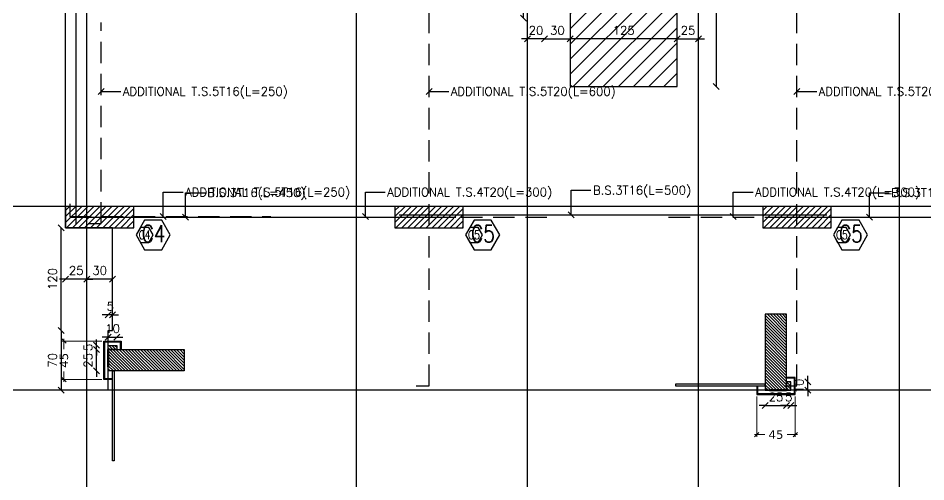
# Model space of a CAD drawing. Header units: inches. Extents: x -48 to 777, y -156 to 510.
# Drawn here: x 273.22 to 283.83, y 225.64 to 231.06 of the extents above; entities that cross this region are included whole.
import ezdxf
from ezdxf.enums import TextEntityAlignment as Align

# ---------------------------------------------------------------- set-up
doc = ezdxf.new("R2010")
doc.units = ezdxf.units.IN
doc.header["$MEASUREMENT"] = 0
doc.linetypes.add('HIDDEN', pattern=[0.375, 0.25, -0.125])
doc.layers.get('Defpoints').update_dxf_attribs({"lineweight": 5})
for name, color, linetype, lineweight in [('A-DIM', 9, 'Continuous', 5), ('A-PILLARS', 1, 'Continuous', 60), ('C-GLASS', 162, 'Continuous', 30), ('C-WOOD', 28, 'Continuous', 30), ('str-shaft', 1, 'Continuous', 5)]:
    doc.layers.add(name, color=color, linetype=linetype, lineweight=lineweight)
for name, color, linetype in [('Str-Axes', 8, 'Continuous'), ('str-col-hatch', 8, 'Continuous'), ('str-COL-TAG-100', 1, 'Continuous'), ('str-COL-TAG-50', 7, 'Continuous'), ('str-columns', 3, 'Continuous'), ('str-slab-bottom-reinf.', 1, 'Continuous'), ('str-slab-top', 1, 'Continuous'), ('str-sunken-slabs', 5, 'Continuous')]:
    doc.layers.add(name, color=color, linetype=linetype)
doc.styles.add('ROMAN', font='ROMANS.SHX')
doc.styles.add('ROMAND', font='verdana.ttf')
doc.styles.add('ROMANS', font='romans__.ttf', dxfattribs={"height": 0.14})
doc.dimstyles.new('M-1.50', dxfattribs={"dimtxt": 0.1, "dimasz": 0.05, "dimexe": 0.025, "dimexo": 0.025, "dimgap": 0.05, "dimtad": 1, "dimlfac": 100, "dimrnd": 0.5, "dimzin": 9, "dimdsep": 46, "dimtxsty": 'ROMAND', "dimblk": 'OBLIQUE', "dimcen": 1, "dimdle": 0.025, "dimclrd": 256, "dimclre": 256, "dimclrt": 2, "dimadec": 0, "dimazin": 0, "dimtfac": 0.666667, "dimtmove": 2, "dimatfit": 3, "dimfxl": 0.04, "dimtolj": 1, "dimtzin": 5, "dimlwd": -1, "dimlwe": -1, "dimarcsym": 0})
doc.dimstyles.new('structure', dxfattribs={"dimtxt": 0.1, "dimasz": 0.07, "dimexe": 0.18, "dimexo": 1, "dimgap": 0.05, "dimtad": 1, "dimdec": 1, "dimlfac": 100, "dimrnd": 0.5, "dimdsep": 46, "dimtxsty": 'ROMAN', "dimblk1": 'OBLIQUE', "dimblk2": 'OBLIQUE', "dimsah": 1, "dimcen": 0.009, "dimse1": 1, "dimse2": 1, "dimclrd": 4, "dimclre": 9, "dimclrt": 1, "dimadec": 0, "dimazin": 0, "dimtfac": 0.066667, "dimtdec": 1, "dimtix": 1, "dimtmove": 2, "dimatfit": 3, "dimldrblk": 'OBLIQUE', "dimfxl": 0.18, "dimtolj": 1, "dimarcsym": 0})

# ---------------------------------------------------------------- blocks, each defined once
blk = doc.blocks.new('_Oblique')
at = {"color": 0, "linetype": 'ByBlock', "lineweight": -2}
blk.add_line((-0.5, -0.5), (0.5, 0.5), dxfattribs=at)
blk = doc.blocks.new('*D1392')
at = {"layer": 'A-DIM', "transparency": 16777216}
for p, q in [((274.202, 227.282), (273.733, 227.282)), ((273.758, 227.307), (273.758, 227.187)), ((274.202, 226.832), (273.733, 226.832)), ((273.758, 226.807), (273.758, 226.927))]:
    blk.add_line(p, q, dxfattribs=at)
at = {"layer": 'Defpoints', "color": 0, "transparency": 16777216}
for p in [(273.758, 227.282), (274.227, 227.282), (274.227, 226.832)]:
    blk.add_point(p, dxfattribs=at)
at = {"layer": 'A-DIM', "transparency": 16777216, "xscale": 0.05, "yscale": 0.05, "zscale": 0.05}
for p, rotation in [((273.758, 227.282), 90), ((273.758, 226.832), 270)]:
    blk.add_blockref('_Oblique', p, dxfattribs=dict(at, rotation=rotation))
at = {"layer": 'A-DIM', "color": 2, "transparency": 16777216, "insert": (273.758, 227.057), "char_height": 0.1, "attachment_point": 5, "rotation": 90, "style": 'ROMAND'}
blk.add_mtext('\\A1;45', dxfattribs=at)
blk = doc.blocks.new('*D1394')
at = {"layer": 'A-DIM', "transparency": 16777216}
for p, q in [((281.856, 226.632), (281.856, 226.163)), ((282.306, 226.632), (282.306, 226.163)), ((281.831, 226.188), (281.951, 226.188)), ((282.331, 226.188), (282.211, 226.188))]:
    blk.add_line(p, q, dxfattribs=at)
at = {"layer": 'Defpoints', "color": 0, "transparency": 16777216}
for p in [(281.856, 226.657), (282.306, 226.657), (282.306, 226.188)]:
    blk.add_point(p, dxfattribs=at)
at = {"layer": 'A-DIM', "transparency": 16777216, "xscale": 0.05, "yscale": 0.05, "zscale": 0.05}
for p, rotation in [((281.856, 226.188), 179.999999996805), ((282.306, 226.188), 359.999999996805)]:
    blk.add_blockref('_Oblique', p, dxfattribs=dict(at, rotation=rotation))
at = {"layer": 'A-DIM', "color": 2, "transparency": 16777216, "insert": (282.081, 226.188), "char_height": 0.1, "attachment_point": 5, "rotation": 360, "style": 'ROMAND'}
blk.add_mtext('\\A1;45', dxfattribs=at)
blk = doc.blocks.new('tags')
at = {"layer": 'str-COL-TAG-100', "color": 2}
blk.add_lwpolyline([(0.125, -0.262), (0.325, -0.262), (0.425, -0.088), (0.325, 0.085), (0.125, 0.085), (0.025, -0.088)], close=True, dxfattribs=at)
at = {"layer": 'str-COL-TAG-50', "color": 2}
blk.add_lwpolyline([(0.075, -0.175), (0.175, -0.175), (0.225, -0.088), (0.175, -0.002), (0.075, -0.002), (0.025, -0.088)], close=True, dxfattribs=at)
at = {"layer": 'str-COL-TAG-100', "color": 1, "style": 'ROMANS', "width": 0.699426}
blk.add_attdef('NUMBER', text='', height=0.2, dxfattribs=at).set_placement((0.092, -0.174), (0.368, -0.174), align=Align.FIT)
at = {"layer": 'str-COL-TAG-50', "color": 1, "style": 'ROMANS', "width": 0.697102}
blk.add_attdef('NUMBER', text='', height=0.1, dxfattribs=at).set_placement((0.056, -0.138), (0.194, -0.138), align=Align.FIT)
blk = doc.blocks.new('*D2080')
at = {"layer": 'Defpoints', "color": 0, "transparency": 16777216}
for p in [(281.956, 226.707), (282.206, 226.707), (282.206, 226.528)]:
    blk.add_point(p, dxfattribs=at)
at = {"layer": 'str-sunken-slabs', "color": 4, "lineweight": -2, "transparency": 16777216}
for p, q in [((281.956, 226.528), (281.886, 226.528)), ((281.956, 226.528), (282.206, 226.528)), ((282.206, 226.528), (282.276, 226.528))]:
    blk.add_line(p, q, dxfattribs=at)
at = {"layer": 'str-sunken-slabs', "color": 4, "lineweight": -2, "transparency": 16777216, "xscale": 0.07, "yscale": 0.07, "zscale": 0.07}
blk.add_blockref('_Oblique', (281.956, 226.528), dxfattribs=at)
at = {"layer": 'str-sunken-slabs', "color": 4, "lineweight": -2, "transparency": 16777216, "xscale": 0.07, "yscale": 0.07, "zscale": 0.07, "rotation": 180}
blk.add_blockref('_Oblique', (282.206, 226.528), dxfattribs=at)
at = {"layer": 'str-sunken-slabs', "color": 1, "transparency": 16777216, "insert": (282.081, 226.628), "char_height": 0.1, "attachment_point": 5, "style": 'ROMAN'}
blk.add_mtext('\\A1;25', dxfattribs=at)
blk = doc.blocks.new('*D2081')
at = {"layer": 'Defpoints', "color": 0, "transparency": 16777216}
for p in [(282.206, 226.707), (282.256, 226.707), (282.256, 226.528)]:
    blk.add_point(p, dxfattribs=at)
at = {"layer": 'str-sunken-slabs', "color": 4, "lineweight": -2, "transparency": 16777216}
for p, q in [((282.206, 226.528), (282.136, 226.528)), ((282.206, 226.528), (282.256, 226.528)), ((282.256, 226.528), (282.326, 226.528))]:
    blk.add_line(p, q, dxfattribs=at)
at = {"layer": 'str-sunken-slabs', "color": 4, "lineweight": -2, "transparency": 16777216, "xscale": 0.07, "yscale": 0.07, "zscale": 0.07}
blk.add_blockref('_Oblique', (282.206, 226.528), dxfattribs=at)
at = {"layer": 'str-sunken-slabs', "color": 4, "lineweight": -2, "transparency": 16777216, "xscale": 0.07, "yscale": 0.07, "zscale": 0.07, "rotation": 180}
blk.add_blockref('_Oblique', (282.256, 226.528), dxfattribs=at)
at = {"layer": 'str-sunken-slabs', "color": 1, "transparency": 16777216, "insert": (282.231, 226.628), "char_height": 0.1, "attachment_point": 5, "style": 'ROMAN'}
blk.add_mtext('\\A1;5', dxfattribs=at)
blk = doc.blocks.new('*D2082')
at = {"layer": 'Defpoints', "color": 0, "transparency": 16777216}
for p in [(282.256, 226.807), (282.452, 226.807), (282.256, 226.707)]:
    blk.add_point(p, dxfattribs=at)
at = {"layer": 'str-sunken-slabs', "color": 4, "lineweight": -2, "transparency": 16777216}
for p, q in [((282.452, 226.807), (282.452, 226.877)), ((282.452, 226.707), (282.452, 226.807)), ((282.452, 226.707), (282.452, 226.637))]:
    blk.add_line(p, q, dxfattribs=at)
at = {"layer": 'str-sunken-slabs', "color": 4, "lineweight": -2, "transparency": 16777216, "xscale": 0.07, "yscale": 0.07, "zscale": 0.07}
for p, rotation in [((282.452, 226.807), 270), ((282.452, 226.707), 90)]:
    blk.add_blockref('_Oblique', p, dxfattribs=dict(at, rotation=rotation))
at = {"layer": 'str-sunken-slabs', "color": 1, "transparency": 16777216, "insert": (282.352, 226.757), "char_height": 0.1, "attachment_point": 5, "rotation": 90, "style": 'ROMAN'}
blk.add_mtext('\\A1;10', dxfattribs=at)
blk = doc.blocks.new('*D2083')
at = {"layer": 'Defpoints', "color": 0, "transparency": 16777216}
for p in [(274.14, 227.182), (274.277, 227.182), (274.277, 226.932)]:
    blk.add_point(p, dxfattribs=at)
at = {"layer": 'str-sunken-slabs', "color": 4, "lineweight": -2, "transparency": 16777216}
for p, q in [((274.14, 227.182), (274.14, 227.252)), ((274.14, 226.932), (274.14, 227.182)), ((274.14, 226.932), (274.14, 226.862))]:
    blk.add_line(p, q, dxfattribs=at)
at = {"layer": 'str-sunken-slabs', "color": 4, "lineweight": -2, "transparency": 16777216, "xscale": 0.07, "yscale": 0.07, "zscale": 0.07}
for p, rotation in [((274.14, 227.182), 270), ((274.14, 226.932), 90)]:
    blk.add_blockref('_Oblique', p, dxfattribs=dict(at, rotation=rotation))
at = {"layer": 'str-sunken-slabs', "color": 1, "transparency": 16777216, "insert": (274.04, 227.057), "char_height": 0.1, "attachment_point": 5, "rotation": 90, "style": 'ROMAN'}
blk.add_mtext('\\A1;25', dxfattribs=at)
blk = doc.blocks.new('*D2084')
at = {"layer": 'Defpoints', "color": 0, "transparency": 16777216}
for p in [(274.14, 227.232), (274.277, 227.232), (274.277, 227.182)]:
    blk.add_point(p, dxfattribs=at)
at = {"layer": 'str-sunken-slabs', "color": 4, "lineweight": -2, "transparency": 16777216}
for p, q in [((274.14, 227.232), (274.14, 227.302)), ((274.14, 227.182), (274.14, 227.232)), ((274.14, 227.182), (274.14, 227.112))]:
    blk.add_line(p, q, dxfattribs=at)
at = {"layer": 'str-sunken-slabs', "color": 4, "lineweight": -2, "transparency": 16777216, "xscale": 0.07, "yscale": 0.07, "zscale": 0.07}
for p, rotation in [((274.14, 227.232), 270), ((274.14, 227.182), 90)]:
    blk.add_blockref('_Oblique', p, dxfattribs=dict(at, rotation=rotation))
at = {"layer": 'str-sunken-slabs', "color": 1, "transparency": 16777216, "insert": (274.04, 227.207), "char_height": 0.1, "attachment_point": 5, "rotation": 90, "style": 'ROMAN'}
blk.add_mtext('\\A1;5', dxfattribs=at)
blk = doc.blocks.new('*D2085')
at = {"layer": 'Defpoints', "color": 0, "transparency": 16777216}
for p in [(274.377, 227.327), (274.277, 227.232), (274.377, 227.232)]:
    blk.add_point(p, dxfattribs=at)
at = {"layer": 'str-sunken-slabs', "color": 4, "lineweight": -2, "transparency": 16777216}
for p, q in [((274.277, 227.327), (274.207, 227.327)), ((274.277, 227.327), (274.377, 227.327)), ((274.377, 227.327), (274.447, 227.327))]:
    blk.add_line(p, q, dxfattribs=at)
at = {"layer": 'str-sunken-slabs', "color": 4, "lineweight": -2, "transparency": 16777216, "xscale": 0.07, "yscale": 0.07, "zscale": 0.07}
blk.add_blockref('_Oblique', (274.277, 227.327), dxfattribs=at)
at = {"layer": 'str-sunken-slabs', "color": 4, "lineweight": -2, "transparency": 16777216, "xscale": 0.07, "yscale": 0.07, "zscale": 0.07, "rotation": 180}
blk.add_blockref('_Oblique', (274.377, 227.327), dxfattribs=at)
at = {"layer": 'str-sunken-slabs', "color": 1, "transparency": 16777216, "insert": (274.327, 227.427), "char_height": 0.1, "attachment_point": 5, "style": 'ROMAN'}
blk.add_mtext('\\A1;10', dxfattribs=at)
blk = doc.blocks.new('*D2086')
at = {"layer": 'Defpoints', "color": 0, "transparency": 16777216}
for p in [(274.277, 227.588), (274.277, 227.407), (274.327, 227.407)]:
    blk.add_point(p, dxfattribs=at)
at = {"layer": 'str-sunken-slabs', "color": 4, "lineweight": -2, "transparency": 16777216}
for p, q in [((274.277, 227.588), (274.207, 227.588)), ((274.327, 227.588), (274.277, 227.588)), ((274.327, 227.588), (274.397, 227.588))]:
    blk.add_line(p, q, dxfattribs=at)
at = {"layer": 'str-sunken-slabs', "color": 4, "lineweight": -2, "transparency": 16777216, "xscale": 0.07, "yscale": 0.07, "zscale": 0.07}
blk.add_blockref('_Oblique', (274.277, 227.588), dxfattribs=at)
at = {"layer": 'str-sunken-slabs', "color": 4, "lineweight": -2, "transparency": 16777216, "xscale": 0.07, "yscale": 0.07, "zscale": 0.07, "rotation": 180}
blk.add_blockref('_Oblique', (274.327, 227.588), dxfattribs=at)
at = {"layer": 'str-sunken-slabs', "color": 1, "transparency": 16777216, "insert": (274.302, 227.688), "char_height": 0.1, "attachment_point": 5, "style": 'ROMAN'}
blk.add_mtext('\\A1;5', dxfattribs=at)
blk = doc.blocks.new('*D2087')
at = {"layer": 'Defpoints', "color": 0, "transparency": 16777216}
for p in [(274.027, 228.007), (274.027, 228.007), (274.327, 228.007)]:
    blk.add_point(p, dxfattribs=at)
at = {"layer": 'str-sunken-slabs', "color": 4, "lineweight": -2, "transparency": 16777216}
blk.add_line((274.327, 228.007), (274.027, 228.007), dxfattribs=at)
at = {"layer": 'str-sunken-slabs', "color": 4, "lineweight": -2, "transparency": 16777216, "xscale": 0.07, "yscale": 0.07, "zscale": 0.07, "rotation": 180}
blk.add_blockref('_Oblique', (274.027, 228.007), dxfattribs=at)
at = {"layer": 'str-sunken-slabs', "color": 4, "lineweight": -2, "transparency": 16777216, "xscale": 0.07, "yscale": 0.07, "zscale": 0.07}
blk.add_blockref('_Oblique', (274.327, 228.007), dxfattribs=at)
at = {"layer": 'str-sunken-slabs', "color": 1, "transparency": 16777216, "insert": (274.177, 228.107), "char_height": 0.1, "attachment_point": 5, "style": 'ROMAN'}
blk.add_mtext('\\A1;30', dxfattribs=at)
blk = doc.blocks.new('*D2115')
at = {"layer": 'Defpoints', "color": 0, "transparency": 16777216}
for p in [(279.677, 231.057), (280.927, 231.057), (279.677, 230.814)]:
    blk.add_point(p, dxfattribs=at)
at = {"layer": 'str-sunken-slabs', "color": 4, "lineweight": -2, "transparency": 16777216}
blk.add_line((280.927, 230.814), (279.677, 230.814), dxfattribs=at)
at = {"layer": 'str-sunken-slabs', "color": 4, "lineweight": -2, "transparency": 16777216, "xscale": 0.07, "yscale": 0.07, "zscale": 0.07}
for p, rotation in [((279.677, 230.814), 180.0000040859132), ((280.927, 230.814), 4.085913127838126e-06)]:
    blk.add_blockref('_Oblique', p, dxfattribs=dict(at, rotation=rotation))
at = {"layer": 'str-sunken-slabs', "color": 1, "transparency": 16777216, "insert": (280.302, 230.914), "char_height": 0.1, "attachment_point": 5, "rotation": 0, "style": 'ROMAN'}
blk.add_mtext('\\A1;125', dxfattribs=at)
blk = doc.blocks.new('*D2106')
at = {"layer": 'Defpoints', "color": 0, "transparency": 16777216}
for p in [(279.677, 231.057), (280.927, 231.057), (279.677, 230.814)]:
    blk.add_point(p, dxfattribs=at)
at = {"layer": 'str-sunken-slabs', "color": 4, "lineweight": -2, "transparency": 16777216}
blk.add_line((280.927, 230.814), (279.677, 230.814), dxfattribs=at)
at = {"layer": 'str-sunken-slabs', "color": 4, "lineweight": -2, "transparency": 16777216, "xscale": 0.07, "yscale": 0.07, "zscale": 0.07}
for p, rotation in [((279.677, 230.814), 180.0000040859132), ((280.927, 230.814), 4.085913127838126e-06)]:
    blk.add_blockref('_Oblique', p, dxfattribs=dict(at, rotation=rotation))
at = {"layer": 'str-sunken-slabs', "color": 1, "transparency": 16777216, "insert": (280.302, 230.914), "char_height": 0.1, "attachment_point": 5, "rotation": 0, "style": 'ROMAN'}
blk.add_mtext('\\A1;125', dxfattribs=at)
blk = doc.blocks.new('*D2109')
at = {"layer": 'Defpoints', "color": 0, "transparency": 16777216}
for p in [(279.377, 231.057), (279.677, 231.057), (279.677, 230.814)]:
    blk.add_point(p, dxfattribs=at)
at = {"layer": 'str-shaft', "color": 4, "lineweight": -2, "transparency": 16777216}
blk.add_line((279.377, 230.814), (279.677, 230.814), dxfattribs=at)
at = {"layer": 'str-shaft', "color": 4, "lineweight": -2, "transparency": 16777216, "xscale": 0.07, "yscale": 0.07, "zscale": 0.07, "rotation": 180}
blk.add_blockref('_Oblique', (279.377, 230.814), dxfattribs=at)
at = {"layer": 'str-shaft', "color": 4, "lineweight": -2, "transparency": 16777216, "xscale": 0.07, "yscale": 0.07, "zscale": 0.07}
blk.add_blockref('_Oblique', (279.677, 230.814), dxfattribs=at)
at = {"layer": 'str-shaft', "color": 1, "transparency": 16777216, "insert": (279.527, 230.914), "char_height": 0.1, "attachment_point": 5, "style": 'ROMAN'}
blk.add_mtext('\\A1;30', dxfattribs=at)
blk = doc.blocks.new('*D2098')
at = {"layer": 'Defpoints', "color": 0, "transparency": 16777216}
for p in [(279.13, 232.157), (279.377, 232.157), (279.377, 231.057)]:
    blk.add_point(p, dxfattribs=at)
at = {"layer": 'str-shaft', "color": 4, "lineweight": -2, "transparency": 16777216}
blk.add_line((279.13, 231.057), (279.13, 232.157), dxfattribs=at)
at = {"layer": 'str-shaft', "color": 4, "lineweight": -2, "transparency": 16777216, "xscale": 0.07, "yscale": 0.07, "zscale": 0.07}
for p, rotation in [((279.13, 232.157), 90), ((279.13, 231.057), 270)]:
    blk.add_blockref('_Oblique', p, dxfattribs=dict(at, rotation=rotation))
at = {"layer": 'str-shaft', "color": 1, "transparency": 16777216, "insert": (279.03, 231.607), "char_height": 0.1, "attachment_point": 5, "rotation": 90, "style": 'ROMAN'}
blk.add_mtext('\\A1;110', dxfattribs=at)
blk = doc.blocks.new('*D2100')
at = {"layer": 'Defpoints', "color": 0, "transparency": 16777216}
for p in [(279.177, 230.814), (279.177, 230.814), (279.377, 230.814)]:
    blk.add_point(p, dxfattribs=at)
at = {"layer": 'str-shaft', "color": 4, "lineweight": -2, "transparency": 16777216}
for p, q in [((279.177, 230.814), (279.107, 230.814)), ((279.377, 230.814), (279.177, 230.814)), ((279.377, 230.814), (279.447, 230.814))]:
    blk.add_line(p, q, dxfattribs=at)
at = {"layer": 'str-shaft', "color": 4, "lineweight": -2, "transparency": 16777216, "xscale": 0.07, "yscale": 0.07, "zscale": 0.07}
blk.add_blockref('_Oblique', (279.177, 230.814), dxfattribs=at)
at = {"layer": 'str-shaft', "color": 4, "lineweight": -2, "transparency": 16777216, "xscale": 0.07, "yscale": 0.07, "zscale": 0.07, "rotation": 180}
blk.add_blockref('_Oblique', (279.377, 230.814), dxfattribs=at)
at = {"layer": 'str-shaft', "color": 1, "transparency": 16777216, "insert": (279.277, 230.914), "char_height": 0.1, "attachment_point": 5, "style": 'ROMAN'}
blk.add_mtext('\\A1;20', dxfattribs=at)
blk = doc.blocks.new('*D2104')
at = {"layer": 'Defpoints', "color": 0, "transparency": 16777216}
for p in [(280.927, 231.057), (281.177, 231.057), (281.177, 230.814)]:
    blk.add_point(p, dxfattribs=at)
at = {"layer": 'str-sunken-slabs', "color": 4, "lineweight": -2, "transparency": 16777216}
for p, q in [((280.927, 230.814), (280.857, 230.814)), ((280.927, 230.814), (281.177, 230.814)), ((281.177, 230.814), (281.247, 230.814))]:
    blk.add_line(p, q, dxfattribs=at)
at = {"layer": 'str-sunken-slabs', "color": 4, "lineweight": -2, "transparency": 16777216, "xscale": 0.07, "yscale": 0.07, "zscale": 0.07}
blk.add_blockref('_Oblique', (280.927, 230.814), dxfattribs=at)
at = {"layer": 'str-sunken-slabs', "color": 4, "lineweight": -2, "transparency": 16777216, "xscale": 0.07, "yscale": 0.07, "zscale": 0.07, "rotation": 180}
blk.add_blockref('_Oblique', (281.177, 230.814), dxfattribs=at)
at = {"layer": 'str-sunken-slabs', "color": 1, "transparency": 16777216, "insert": (281.052, 230.914), "char_height": 0.1, "attachment_point": 5, "style": 'ROMAN'}
blk.add_mtext('\\A1;25', dxfattribs=at)
blk = doc.blocks.new('*D2125')
at = {"layer": 'Defpoints', "color": 0, "transparency": 16777216}
for p in [(280.927, 233.457), (280.927, 230.257), (281.382, 230.257)]:
    blk.add_point(p, dxfattribs=at)
at = {"layer": 'str-sunken-slabs', "color": 4, "lineweight": -2, "transparency": 16777216}
blk.add_line((281.382, 233.457), (281.382, 230.257), dxfattribs=at)
at = {"layer": 'str-sunken-slabs', "color": 4, "lineweight": -2, "transparency": 16777216, "xscale": 0.07, "yscale": 0.07, "zscale": 0.07}
for p, rotation in [((281.382, 233.457), 90), ((281.382, 230.257), 270)]:
    blk.add_blockref('_Oblique', p, dxfattribs=dict(at, rotation=rotation))
at = {"layer": 'str-sunken-slabs', "color": 1, "transparency": 16777216, "insert": (281.282, 231.857), "char_height": 0.1, "attachment_point": 5, "rotation": 90, "style": 'ROMAN'}
blk.add_mtext('\\A1;320', dxfattribs=at)
blk = doc.blocks.new('*D2137')
at = {"layer": 'Defpoints', "color": 0, "transparency": 16777216}
for p in [(273.777, 228.607), (274.027, 228.607), (273.777, 228.007)]:
    blk.add_point(p, dxfattribs=at)
at = {"layer": 'str-sunken-slabs', "color": 4, "lineweight": -2, "transparency": 16777216}
for p, q in [((273.777, 228.007), (273.707, 228.007)), ((274.027, 228.007), (273.777, 228.007)), ((274.027, 228.007), (274.097, 228.007))]:
    blk.add_line(p, q, dxfattribs=at)
at = {"layer": 'str-sunken-slabs', "color": 4, "lineweight": -2, "transparency": 16777216, "xscale": 0.07, "yscale": 0.07, "zscale": 0.07}
for p, rotation in [((273.777, 228.007), 2.670648154931286e-10), ((274.027, 228.007), 180.0000000002671)]:
    blk.add_blockref('_Oblique', p, dxfattribs=dict(at, rotation=rotation))
at = {"layer": 'str-sunken-slabs', "color": 1, "transparency": 16777216, "insert": (273.902, 228.107), "char_height": 0.1, "attachment_point": 5, "style": 'ROMAN'}
blk.add_mtext('\\A1;25', dxfattribs=at)
blk = doc.blocks.new('*D2195')
at = {"layer": 'Defpoints', "color": 0, "transparency": 16777216}
for p in [(273.726, 228.607), (274.277, 228.607), (274.277, 227.407)]:
    blk.add_point(p, dxfattribs=at)
at = {"layer": 'str-sunken-slabs', "color": 4, "lineweight": -2, "transparency": 16777216}
blk.add_line((273.726, 227.407), (273.726, 228.607), dxfattribs=at)
at = {"layer": 'str-sunken-slabs', "color": 4, "lineweight": -2, "transparency": 16777216, "xscale": 0.07, "yscale": 0.07, "zscale": 0.07}
for p, rotation in [((273.726, 228.607), 90), ((273.726, 227.407), 270)]:
    blk.add_blockref('_Oblique', p, dxfattribs=dict(at, rotation=rotation))
at = {"layer": 'str-sunken-slabs', "color": 1, "transparency": 16777216, "insert": (273.626, 228.007), "char_height": 0.1, "attachment_point": 5, "rotation": 90, "style": 'ROMAN'}
blk.add_mtext('\\A1;120', dxfattribs=at)
blk = doc.blocks.new('*D2196')
at = {"layer": 'Defpoints', "color": 0, "transparency": 16777216}
for p in [(274.277, 227.407), (273.726, 226.707), (274.277, 226.707)]:
    blk.add_point(p, dxfattribs=at)
at = {"layer": 'str-sunken-slabs', "color": 4, "lineweight": -2, "transparency": 16777216}
blk.add_line((273.726, 227.407), (273.726, 226.707), dxfattribs=at)
at = {"layer": 'str-sunken-slabs', "color": 4, "lineweight": -2, "transparency": 16777216, "xscale": 0.07, "yscale": 0.07, "zscale": 0.07}
for p, rotation in [((273.726, 227.407), 90), ((273.726, 226.707), 270)]:
    blk.add_blockref('_Oblique', p, dxfattribs=dict(at, rotation=rotation))
at = {"layer": 'str-sunken-slabs', "color": 1, "transparency": 16777216, "insert": (273.626, 227.057), "char_height": 0.1, "attachment_point": 5, "rotation": 90, "style": 'ROMAN'}
blk.add_mtext('\\A1;70', dxfattribs=at)

msp = doc.modelspace()

# ---------------------------------------------------------------- hatches: boundary and pattern name
at = {"layer": 'str-col-hatch'}
h = msp.add_hatch(dxfattribs=at)
h.set_pattern_fill('ANSI31', color=256, scale=0.4)
h.set_pattern_definition([(45, (-421.80302, 177.897635), (-0.035355339, 0.035355339), [])])
h.paths.add_polyline_path([(273.77678, 228.85688), (273.77678, 228.60688), (274.57678, 228.60688), (274.57678, 228.85688)])
h = msp.add_hatch(dxfattribs=at)
h.set_pattern_fill('ANSI31', color=256, scale=0.4)
h.set_pattern_definition([(45, (-417.95302, 177.897635), (-0.035355339, 0.035355339), [])])
h.paths.add_polyline_path([(277.62678, 228.85688), (277.62678, 228.60688), (278.42678, 228.60688), (278.42678, 228.85688)])
h = msp.add_hatch(dxfattribs=at)
h.set_pattern_fill('ANSI31', color=256, scale=0.4)
h.set_pattern_definition([(45, (-413.65302, 177.897635), (-0.035355339, 0.035355339), [])])
h.paths.add_polyline_path([(281.92678, 228.85688), (281.92678, 228.60688), (282.72678, 228.60688), (282.72678, 228.85688)])
at = {"layer": 'str-sunken-slabs'}
h = msp.add_hatch(dxfattribs=at)
h.set_pattern_fill('ANSI31', color=8)
h.set_pattern_definition([(45, (-110, 1e-08), (-0.088388348, 0.088388348), [])])
h.paths.add_polyline_path([(280.92678, 233.45688), (279.67678, 233.45688), (279.67678, 232.15688), (279.67678, 230.25688), (280.92678, 230.25688)])
h.paths.add_polyline_path([(279.67678, 237.65688), (279.67678, 237.65688), (279.67678, 234.45688), (280.77678, 234.45688), (280.77678, 237.65688)])
h = msp.add_hatch(dxfattribs=at)
h.set_pattern_fill('ANSI31', color=8, scale=0.2, angle=270)
h.paths.add_polyline_path([(282.20614, 227.59559), (281.95614, 227.59559), (281.95614, 226.70688), (282.20614, 226.70688)])
h = msp.add_hatch(dxfattribs=at)
h.set_pattern_fill('ANSI31', color=8, scale=0.2, angle=270)
h.paths.add_polyline_path([(275.16549, 227.18187), (275.16549, 226.93187), (274.27678, 226.93187), (274.27678, 227.18187)], flags=17)
h.paths.add_polyline_path([(274.27678, 227.18187), (274.27678, 227.23191), (274.37678, 227.23191), (274.37678, 227.18187)], flags=16)
h = msp.add_hatch(dxfattribs=at)
h.set_pattern_fill('ANSI31', color=8, scale=0.2, angle=270)
h.paths.add_polyline_path([(282.20614, 226.70688), (282.25618, 226.70688), (282.25618, 226.80688), (282.20614, 226.80688)])

# ---------------------------------------------------------------- linework, layer by layer
at = {"layer": 'A-PILLARS'}
for p, q in [((274.27678, 226.98187), (274.27678, 227.18187)), ((282.00614, 226.70688), (282.20614, 226.70688))]:
    msp.add_line(p, q, dxfattribs=at)
at = {"layer": 'C-GLASS'}
for points in [[(274.34678, 225.88187), (274.32678, 225.88187), (274.32678, 226.93187), (274.34678, 226.93187)], [(280.90614, 226.77688), (280.90614, 226.75688), (281.95614, 226.75688), (281.95614, 226.77688)]]:
    msp.add_lwpolyline(points, close=True, dxfattribs=at)
at = {"layer": 'C-WOOD'}
for points in [[(274.32678, 226.83187), (274.22678, 226.83187), (274.22678, 227.28191), (274.42678, 227.28191), (274.42678, 227.18187)], [(274.32678, 226.84187), (274.23678, 226.84187), (274.23678, 227.27191), (274.41678, 227.27191), (274.41678, 227.18187)], [(281.85614, 226.75688), (281.85614, 226.65688), (282.30618, 226.65688), (282.30618, 226.85688), (282.20614, 226.85688)], [(281.86614, 226.75688), (281.86614, 226.66688), (282.29618, 226.66688), (282.29618, 226.84688), (282.20614, 226.84688)]]:
    msp.add_lwpolyline(points, dxfattribs=at)
at = {"layer": 'Str-Axes', "ltscale": 0.1}
for p, q in [((274.02678, 221.25688), (274.02678, 260.35831)), ((277.17678, 221.25688), (277.17678, 260.35831)), ((279.17678, 221.25688), (279.17678, 260.35831)), ((281.17678, 221.25688), (281.17678, 260.35831)), ((283.52678, 221.25688), (283.52678, 260.35831)), ((292.62657, 228.85688), (264.32678, 228.85688)), ((292.62657, 226.70688), (264.32678, 226.70688))]:
    msp.add_line(p, q, dxfattribs=at)
at = {"layer": 'str-columns'}
for points in [[(274.57678, 228.60688), (274.57678, 228.85688), (273.77678, 228.85688), (273.77678, 228.60688)], [(278.42678, 228.60688), (278.42678, 228.85688), (277.62678, 228.85688), (277.62678, 228.60688)], [(282.72678, 228.60688), (282.72678, 228.85688), (281.92678, 228.85688), (281.92678, 228.60688)]]:
    msp.add_lwpolyline(points, close=True, dxfattribs=at)
at = {"layer": 'str-slab-bottom-reinf.'}
for p, q in [((273.90141, 228.64993), (273.90141, 234.64993)), ((277.67681, 228.7592), (282.67681, 228.7592)), ((273.84, 228.73027), (278.34, 228.73027)), ((281.97394, 228.73027), (286.47394, 228.73027))]:
    msp.add_line(p, q, dxfattribs=at)
at = {"layer": 'str-slab-top', "linetype": 'HIDDEN'}
for p, q in [((276.52678, 228.73188), (279.52678, 228.73188)), ((280.82678, 228.73188), (283.82678, 228.73188))]:
    msp.add_line(p, q, dxfattribs=at)
for points in [[(277.87678, 226.75688), (278.02678, 226.75688), (278.02678, 232.60688)], [(282.17678, 226.75688), (282.32678, 226.75688), (282.32678, 232.60688)], [(274.04345, 228.65688), (274.19345, 228.65688), (274.19345, 231.00688)], [(273.82678, 228.88796), (273.82678, 228.73796), (276.17678, 228.73796)]]:
    msp.add_lwpolyline(points, dxfattribs=at)
at = {"layer": 'str-sunken-slabs'}
for points in [[(286.57678, 240.25688), (286.57678, 230.75605), (286.52678, 230.75605), (286.52678, 230.05605), (286.57678, 230.05605), (286.57678, 229.55688), (286.52678, 229.55688), (286.52678, 228.85688), (286.57678, 228.85688), (286.57678, 228.60688), (286.02678, 228.60688), (286.02678, 227.40688), (286.07678, 227.40688), (286.07678, 226.70688), (281.5458, 226.70688), (281.5458, 226.70688), (278.80775, 226.70688), (278.80775, 226.70688), (274.27678, 226.70688), (274.27678, 227.40688), (274.32678, 227.40688), (274.32678, 228.60688), (273.77678, 228.60688), (273.77678, 240.25696)], [(279.67678, 233.45688), (279.67678, 232.15688), (279.67678, 232.15688), (279.67678, 230.25688), (280.92678, 230.25688), (280.92678, 233.45688)]]:
    msp.add_lwpolyline(points, dxfattribs=at)
for points in [[(282.20614, 227.59559), (281.95614, 227.59559), (281.95614, 226.70688), (282.20614, 226.70688)], [(274.27678, 227.18187), (274.27678, 227.23191), (274.37678, 227.23191), (274.37678, 227.18187)], [(275.16549, 227.18187), (275.16549, 226.93187), (274.27678, 226.93187), (274.27678, 227.18187)], [(282.20614, 226.70688), (282.25618, 226.70688), (282.25618, 226.80688), (282.20614, 226.80688)]]:
    msp.add_lwpolyline(points, close=True, dxfattribs=at)

# ---------------------------------------------------------------- block references
at = {"layer": 'str-columns'}
ref = msp.add_blockref('tags', (274.57678, 228.61073), dxfattribs=at)
ref.add_attrib('NUMBER', 'C4', dxfattribs={"layer": 'str-COL-TAG-50', "color": 1, "height": 0.1, "style": 'ROMANS', "width": 0.63631}).set_placement((274.63297, 228.47323), (274.77056, 228.47323), align=Align.FIT)
ref.add_attrib('NUMBER', 'C4', dxfattribs={"layer": 'str-COL-TAG-100', "color": 1, "height": 0.2, "style": 'ROMANS', "width": 0.638431}).set_placement((274.66862, 228.43667), (274.94471, 228.43667), align=Align.FIT)
ref = msp.add_blockref('tags', (278.42678, 228.61073), dxfattribs=at)
ref.add_attrib('NUMBER', 'C5', dxfattribs={"layer": 'str-COL-TAG-50', "color": 1, "height": 0.1, "style": 'ROMANS', "width": 0.63631}).set_placement((278.48297, 228.47323), (278.62056, 228.47323), align=Align.FIT)
ref.add_attrib('NUMBER', 'C5', dxfattribs={"layer": 'str-COL-TAG-100', "color": 1, "height": 0.2, "style": 'ROMANS', "width": 0.638431}).set_placement((278.51862, 228.43667), (278.79471, 228.43667), align=Align.FIT)
ref = msp.add_blockref('tags', (282.72678, 228.61073), dxfattribs=at)
ref.add_attrib('NUMBER', 'C5', dxfattribs={"layer": 'str-COL-TAG-50', "color": 1, "height": 0.1, "style": 'ROMANS', "width": 0.63631}).set_placement((282.78297, 228.47323), (282.92056, 228.47323), align=Align.FIT)
ref.add_attrib('NUMBER', 'C5', dxfattribs={"layer": 'str-COL-TAG-100', "color": 1, "height": 0.2, "style": 'ROMANS', "width": 0.638431}).set_placement((282.81862, 228.43667), (283.09471, 228.43667), align=Align.FIT)

# ---------------------------------------------------------------- texts
at = {"layer": 'str-slab-bottom-reinf.', "style": 'ROMAN'}
for s, p in [('B.S.3T16(L=450)', (275.43509, 228.96607)), ('B.S.3T16(L=500)', (279.94149, 228.995)), ('B.S.3T16(L=450)', (283.42788, 228.96607))]:
    msp.add_text(s, height=0.1, dxfattribs=at).set_placement(p)
at = {"layer": 'str-slab-top', "style": 'ROMAN'}
for s, p in [('ADDITIONAL T.S.5T16(L=250)', (274.44683, 230.1506)), ('ADDITIONAL T.S.5T20(L=600)', (278.28016, 230.1506)), ('ADDITIONAL T.S.5T20(L=600)', (282.58016, 230.1506)), ('ADDITIONAL T.S.5T16(L=250)', (275.17533, 228.97376)), ('ADDITIONAL T.S.4T20(L=300)', (277.53707, 228.97376)), ('ADDITIONAL T.S.4T20(L=300)', (281.83707, 228.97376))]:
    msp.add_text(s, height=0.1, dxfattribs=at).set_placement(p)

# ---------------------------------------------------------------- dimensions: what is measured, and where the dimension line sits
at = {"layer": 'A-DIM'}
for base, p1, p2, angle, picture, middle in [((273.75794, 227.28191), (274.22678, 226.83187), (274.22678, 227.28191), 270, '*D1392', (273.75794, 227.05689)), ((282.30618, 226.18805), (281.85614, 226.65688), (282.30618, 226.65688), 180, '*D1394', (282.08116, 226.18805))]:
    dim = msp.add_linear_dim(base=base, p1=p1, p2=p2, angle=angle, dimstyle='M-1.50', override={"dimtad": 0}, dxfattribs=at)
    dim.commit()
    dim.dimension.update_dxf_attribs({"geometry": picture, "text_midpoint": middle})
at = {"layer": 'str-shaft'}
for p1, p2, distance, picture, middle in [((279.37678, 231.05688), (279.37678, 232.15688), 0.24703, '*D2098', (279.02975, 231.60688)), ((279.37678, 230.81394), (279.17678, 230.81394), 0, '*D2100', (279.27678, 230.91394)), ((279.37678, 231.05688), (279.67678, 231.05688), -0.24295, '*D2109', (279.52678, 230.91394))]:
    dim = msp.add_aligned_dim(p1=p1, p2=p2, distance=distance, dimstyle='structure', override={"dimfxl": 0.04}, dxfattribs=at)
    dim.commit()
    dim.dimension.update_dxf_attribs({"geometry": picture, "text_midpoint": middle})
at = {"layer": 'str-sunken-slabs'}
for p1, p2, distance, picture, middle in [((280.92678, 233.45688), (280.92678, 230.25688), 0.45491, '*D2125', (281.28169, 231.85688)), ((280.92678, 231.05688), (279.67678, 231.05688), 0.24295, '*D2115', (280.30178, 230.91394)), ((280.92678, 231.05688), (279.67678, 231.05688), 0.24295, '*D2106', (280.30178, 230.91394)), ((280.92678, 231.05688), (281.17678, 231.05688), -0.24295, '*D2104', (281.05178, 230.91394)), ((274.27678, 227.40688), (274.27678, 228.60688), 0.55087, '*D2195', (273.62591, 228.00688)), ((274.02678, 228.60688), (273.77678, 228.60688), 0.6, '*D2137', (273.90178, 228.10688)), ((274.32678, 228.00688), (274.02678, 228.00688), 0, '*D2087', (274.17678, 228.10688)), ((274.32678, 227.40688), (274.27678, 227.40688), -0.18109, '*D2086', (274.30178, 227.68797)), ((274.27678, 227.23191), (274.37678, 227.23191), 0.09534, '*D2085', (274.32678, 227.42725)), ((274.27678, 227.40688), (274.27678, 226.70688), -0.55087, '*D2196', (273.62591, 227.05688)), ((274.27678, 227.18187), (274.27678, 227.23191), 0.13659, '*D2084', (274.04019, 227.20689)), ((274.27678, 226.93187), (274.27678, 227.18187), 0.13659, '*D2083', (274.04019, 227.05687)), ((282.25618, 226.70688), (282.25618, 226.80688), -0.19587, '*D2082', (282.35205, 226.75688)), ((281.95614, 226.70688), (282.20614, 226.70688), -0.17844, '*D2080', (282.08114, 226.62844)), ((282.20614, 226.70688), (282.25618, 226.70688), -0.17844, '*D2081', (282.23116, 226.62844))]:
    dim = msp.add_aligned_dim(p1=p1, p2=p2, distance=distance, dimstyle='structure', override={"dimfxl": 0.04}, dxfattribs=at)
    dim.commit()
    dim.dimension.update_dxf_attribs({"geometry": picture, "text_midpoint": middle})

# ---------------------------------------------------------------- leaders
at = {"layer": 'str-slab-bottom-reinf.'}
for points in [[(275.17971, 228.73027), (275.17971, 229.0152), (275.41264, 229.0152)], [(279.68611, 228.7592), (279.68611, 229.04413), (279.91904, 229.04413)], [(283.17249, 228.73027), (283.17249, 229.0152), (283.40542, 229.0152)]]:
    msp.add_leader(points, dimstyle='structure', override={"dimgap": 0.05, "dimtad": 0, "dimfxl": 0.04, "dimfxlon": 1}, dxfattribs=at)
at = {"layer": 'str-slab-top'}
for points, override in [([(274.19345, 230.19972), (274.42438, 230.19972)], {"dimgap": 0.05, "dimtad": 0}), ([(278.02678, 230.19972), (278.25771, 230.19972)], {"dimgap": 0.05, "dimtad": 0}), ([(282.32678, 230.19972), (282.55771, 230.19972)], {"dimgap": 0.05, "dimtad": 0}), ([(274.91995, 228.73796), (274.91995, 229.02289), (275.15287, 229.02289)], {"dimgap": 0.05, "dimtad": 0, "dimfxl": 0.04, "dimfxlon": 1}), ([(277.28169, 228.73796), (277.28169, 229.02289), (277.51462, 229.02289)], {"dimgap": 0.05, "dimtad": 0, "dimfxl": 0.04, "dimfxlon": 1}), ([(281.58169, 228.73796), (281.58169, 229.02289), (281.81462, 229.02289)], {"dimgap": 0.05, "dimtad": 0, "dimfxl": 0.04, "dimfxlon": 1})]:
    msp.add_leader(points, dimstyle='structure', override=override, dxfattribs=at)

doc.saveas('drawing.dxf')
